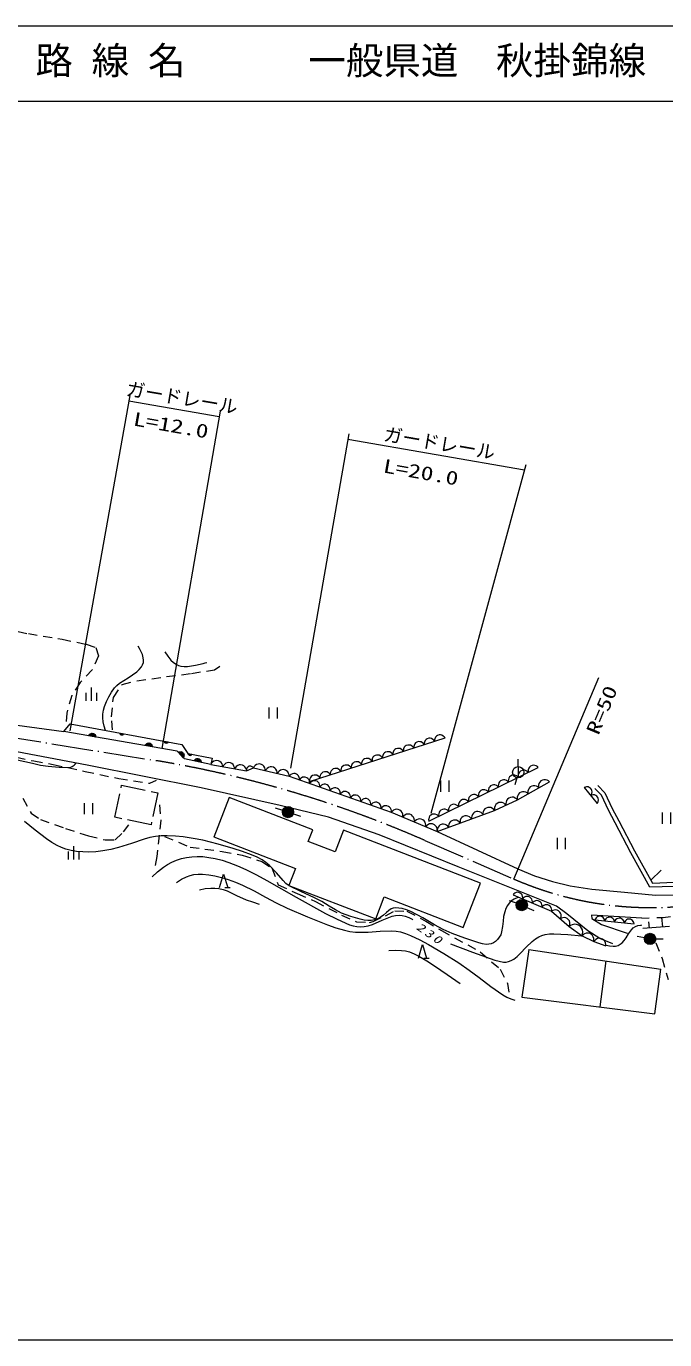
# Model space of a CAD drawing. Units: millimetres, scale not verified. Extents: x 40000 to 680000, y 20000 to 380000.
# Drawn here: x 179162 to 264215, y 205000 to 380000 of the extents above; entities that cross this region are included whole.
import ezdxf
from ezdxf.enums import TextEntityAlignment as Align

# ---------------------------------------------------------------- set-up
doc = ezdxf.new("R2010")
doc.units = ezdxf.units.MM
doc.header["$LTSCALE"] = 1000
for name, pattern in [('USER1', [7.000001, 5.508197, -0.688525, 0.114754, -0.688525]), ('USER2', [4, 3.2, -0.8]), ('USER3', [2, 1.2, -0.8]), ('USER4', [2, 1, -1])]:
    doc.linetypes.add(name, pattern=pattern)
for name, color, linetype, lineweight in [('S-SUV', 7, 'Continuous', 13), ('S-SUV-HICN', 1, 'Continuous', 13), ('S-SUV-LWCN', 7, 'Continuous', 13)]:
    doc.layers.add(name, color=color, linetype=linetype, lineweight=lineweight)
doc.styles.add('ＭＳ ゴシック', font='')
doc.styles.get('ＭＳ ゴシック').set_extended_font_data('MS Gothic')

# ---------------------------------------------------------------- blocks, each defined once
blk = doc.blocks.new('BUHIN19')
at = {"color": 7, "linetype": 'Continuous', "lineweight": 13}
blk.add_lwpolyline([(-361, 548), (-460, 424), (-523, 288), (-574, 102), (-560, -62), (-517, -218), (-405, -388), (-279, -490), (-134, -567), (57, -595), (206, -587), (361, -548)], dxfattribs=at)
blk = doc.blocks.new('BUHIN20')
at = {"color": 7, "linetype": 'Continuous', "lineweight": 13}
blk.add_lwpolyline([(-190, 672), (-331, 578), (-439, 460), (-550, 287), (-589, 117), (-594, -56), (-535, -264), (-440, -408), (-318, -533), (-133, -622), (20, -662), (190, -672)], dxfattribs=at)
blk = doc.blocks.new('BUHIN21')
at = {"color": 7, "linetype": 'Continuous', "lineweight": 13}
blk.add_lwpolyline([(32, 776), (-149, 725), (-304, 638), (-481, 494), (-581, 327), (-647, 147), (-657, -94), (-606, -278), (-520, -453), (-355, -611), (-208, -706), (-32, -776)], dxfattribs=at)
blk = doc.blocks.new('BUHIN25')
at = {"color": 7, "linetype": 'Continuous', "lineweight": 13}
blk.add_lwpolyline([(-389, 705), (-522, 563), (-613, 403), (-692, 180), (-691, -22), (-653, -217), (-532, -436), (-388, -572), (-218, -681), (13, -733), (195, -738), (389, -705)], dxfattribs=at)
blk = doc.blocks.new('BUHIN27')
at = {"color": 7, "linetype": 'Continuous', "lineweight": 13}
blk.add_lwpolyline([(-354, 738), (-497, 601), (-598, 444), (-692, 222), (-702, 17), (-675, -183), (-565, -412), (-426, -558), (-260, -678), (-29, -744), (156, -760), (354, -738)], dxfattribs=at)
blk = doc.blocks.new('BUHIN28')
at = {"color": 7, "linetype": 'Continuous', "lineweight": 13}
blk.add_lwpolyline([(-243, 679), (-380, 572), (-484, 443), (-586, 258), (-614, 79), (-608, -98), (-533, -309), (-425, -450), (-290, -571), (-93, -650), (67, -680), (243, -679)], dxfattribs=at)
blk = doc.blocks.new('BUHIN29')
at = {"color": 7, "linetype": 'Continuous', "lineweight": 13}
blk.add_lwpolyline([(-230, 797), (-396, 684), (-524, 544), (-654, 338), (-699, 135), (-705, -70), (-634, -317), (-520, -487), (-374, -634), (-153, -739), (28, -786), (230, -797)], dxfattribs=at)
blk = doc.blocks.new('BUHIN30')
at = {"color": 7, "linetype": 'Continuous', "lineweight": 13}
blk.add_lwpolyline([(-699, 416), (-742, 224), (-739, 38), (-695, -197), (-591, -372), (-458, -523), (-241, -652), (-46, -697), (158, -704), (386, -632), (547, -543), (699, -416)], dxfattribs=at)
blk = doc.blocks.new('BUHIN31')
at = {"color": 7, "linetype": 'Continuous', "lineweight": 13}
blk.add_lwpolyline([(-754, 378), (-784, 176), (-768, -17), (-704, -256), (-583, -430), (-434, -575), (-200, -692), (5, -724), (217, -717), (447, -624), (607, -521), (754, -378)], dxfattribs=at)
blk = doc.blocks.new('BUHIN32')
at = {"color": 7, "linetype": 'Continuous', "lineweight": 13}
blk.add_lwpolyline([(-758, 300), (-770, 103), (-737, -81), (-656, -306), (-525, -463), (-369, -590), (-134, -683), (66, -697), (269, -672), (483, -563), (628, -450), (758, -300)], dxfattribs=at)
blk = doc.blocks.new('BUHIN33')
at = {"color": 7, "linetype": 'Continuous', "lineweight": 13}
blk.add_lwpolyline([(-670, 311), (-691, 133), (-671, -35), (-609, -243), (-499, -391), (-365, -515), (-157, -611), (24, -634), (208, -622), (407, -535), (545, -440), (670, -311)], dxfattribs=at)
blk = doc.blocks.new('BUHIN34')
at = {"color": 7, "linetype": 'Continuous', "lineweight": 13}
blk.add_lwpolyline([(-610, 400), (-657, 230), (-661, 63), (-630, -149), (-544, -311), (-431, -451), (-242, -575), (-68, -623), (114, -638), (321, -581), (469, -509), (610, -400)], dxfattribs=at)
blk = doc.blocks.new('BUHIN35')
at = {"color": 7, "linetype": 'Continuous', "lineweight": 13}
blk.add_lwpolyline([(145, 668), (-19, 651), (-167, 599), (-342, 501), (-454, 371), (-539, 225), (-583, 18), (-567, -150), (-519, -314), (-401, -476), (-287, -581), (-145, -668)], dxfattribs=at)
blk = doc.blocks.new('BUHIN92')
at = {"color": 7, "linetype": 'Continuous', "lineweight": 13}
for p, q in [((-125, -417), (-420, 111)), ((-396, 196), (-41, -438)), ((38, -452), (-364, 266)), ((-329, 332), (111, -454)), ((178, -445), (-287, 384)), ((-418, -22), (-236, -347))]:
    blk.add_line(p, q, dxfattribs=at)
blk.add_lwpolyline([(244, -436), (124, -458), (11, -455), (-132, -424), (-238, -357), (-329, -273), (-404, -138), (-429, -17), (-430, 109), (-382, 247), (-326, 347), (-244, 436)], close=True, dxfattribs=at)
blk = doc.blocks.new('BUHIN94')
at = {"color": 7, "linetype": 'Continuous', "lineweight": 13}
for p, q in [((-86, 224), (141, -194)), ((162, -168), (-53, 228)), ((-16, 226), (180, -135)), ((197, -101), (23, 219)), ((65, 208), (210, -58)), ((209, 8), (120, 172))]:
    blk.add_line(p, q, dxfattribs=at)
blk.add_lwpolyline([(-119, 220), (-59, 230), (-3, 228), (69, 211), (121, 177), (166, 134), (203, 66), (215, 6), (215, -57), (189, -126), (161, -176), (119, -220)], close=True, dxfattribs=at)
blk = doc.blocks.new('BUHIN124')
at = {"color": 7, "linetype": 'Continuous', "lineweight": 13}
for p, q in [((222, 918), (-944, -26)), ((-219, -921), (946, 23))]:
    blk.add_line(p, q, dxfattribs=at)
blk = doc.blocks.new('BUHIN127')
at = {"color": 7, "linetype": 'Continuous', "lineweight": 13}
for p, q in [((-699, -566), (699, 566)), ((-596, 443), (243, 1123)), ((310, -676), (1149, 4))]:
    blk.add_line(p, q, dxfattribs=at)
blk = doc.blocks.new('BUHIN128')
at = {"color": 7, "linetype": 'Continuous', "lineweight": 13}
blk.add_line((585, 700), (132, 1259), dxfattribs=at)
blk.add_lwpolyline([(1041, 137), (-699, -566), (350, 990)], dxfattribs=at)
blk = doc.blocks.new('BUHIN130')
at = {"color": 7, "linetype": 'Continuous', "lineweight": 13}
blk.add_line((-580, -470), (580, 470), dxfattribs=at)
blk.add_circle((0, 0), 746, dxfattribs=at)
blk = doc.blocks.new('BUHIN131')
at = {"color": 7, "linetype": 'Continuous', "lineweight": 13}
for radius in [746, 660, 574, 484, 398, 292, 202, 116, 22.5]:
    blk.add_circle((0, 0), radius, dxfattribs=at)

msp = doc.modelspace()

# ---------------------------------------------------------------- linework, layer by layer
at = {"layer": 'S-SUV'}
for p, q in [((680000, 380000), (40000, 380000)), ((40000, 370000), (680000, 370000)), ((192947, 330806), (184968, 286144)), ((204869, 327960), (192815, 330067)), ((204997, 328699), (197230, 283754)), ((222142, 325701), (214341, 281156)), ((245516, 320854), (222012, 324963)), ((245715, 321580), (233046, 275129)), ((244113, 266385), (255422, 293213)), ((169438, 288076), (184160, 286027)), ((184160, 286027), (185025, 287040)), ((185025, 287040), (199869, 284298)), ((199243, 283434), (184160, 286027)), ((187287, 281534), (174036, 284040)), ((199869, 284298), (200704, 283106)), ((216879, 279394), (234949, 285177)), ((200227, 282390), (199243, 283434)), ((199455, 283300), (200107, 282609)), ((200135, 282670), (199517, 283325)), ((199589, 283341), (200153, 282742)), ((200168, 282818), (199668, 283347)), ((199755, 283346), (200170, 282906)), ((200135, 283035), (199879, 283306)), ((203752, 281628), (200227, 282390)), ((200704, 283106), (203923, 282480)), ((201205, 282976), (200738, 283067)), ((200745, 283034), (201187, 282948)), ((201162, 282921), (200758, 283000)), ((200775, 282965), (201132, 282895)), ((201096, 282870), (200799, 282928)), ((200851, 282886), (201034, 282851)), ((201539, 282170), (202467, 281970)), ((202456, 282036), (201576, 282226)), ((201626, 282279), (202430, 282106)), ((202399, 282176), (201688, 282330)), ((201760, 282378), (202351, 282250)), ((202250, 282336), (201886, 282415)), ((203923, 282480), (203752, 281628)), ((244692, 281359), (244692, 282359)), ((202473, 278529), (187287, 281534)), ((203752, 281628), (208509, 280776)), ((208509, 280776), (209412, 281201)), ((209412, 281201), (214188, 280065)), ((214188, 280065), (227792, 275290)), ((232783, 274076), (247369, 281227)), ((212978, 276188), (202473, 278529)), ((244507, 279882), (244260, 278913)), ((244607, 276916), (248866, 279317)), ((253502, 278576), (255213, 276444)), ((255797, 277536), (254919, 278452)), ((255316, 278833), (256258, 277850)), ((206174, 277241), (204129, 271944)), ((217322, 272937), (206174, 277241)), ((241535, 275522), (244607, 276916)), ((256713, 275551), (255797, 277536)), ((256258, 277850), (257207, 275793)), ((213321, 275527), (212366, 275827)), ((219430, 274619), (212978, 276188)), ((214750, 275072), (215701, 274764)), ((227792, 275290), (233904, 272708)), ((233904, 272708), (241535, 275522)), ((257591, 273871), (256713, 275551)), ((257207, 275793), (258079, 274126)), ((226185, 272252), (219430, 274619)), ((259691, 269862), (257591, 273871)), ((258079, 274126), (260175, 270124)), ((204129, 271994), (215014, 267792)), ((216730, 271404), (217322, 272937)), ((220327, 270015), (216730, 271404)), ((221435, 272885), (220327, 270015)), ((239658, 265850), (221435, 272885)), ((236690, 268003), (226185, 272252)), ((233904, 272708), (244639, 267751)), ((262249, 265281), (259691, 269862)), ((260175, 270124), (262565, 265842)), ((215014, 267792), (214140, 265530)), ((249813, 262752), (236690, 268003)), ((244639, 267751), (246882, 266793)), ((246882, 266793), (249265, 266046)), ((249265, 266046), (251625, 265462)), ((262381, 266210), (263749, 267579)), ((214140, 265530), (225715, 261062)), ((237373, 259931), (239658, 265850)), ((244003, 264288), (249142, 262086)), ((251625, 265462), (254499, 265018)), ((254499, 265018), (258847, 264644)), ((258847, 264644), (263006, 264223)), ((265532, 265395), (262249, 265281)), ((262565, 265842), (265488, 265944)), ((263006, 264223), (265529, 264293)), ((225715, 261062), (226847, 263994)), ((226847, 263994), (237373, 259931)), ((244470, 263154), (243528, 263488)), ((245859, 262592), (246770, 262178)), ((251158, 261765), (249813, 262752)), ((249142, 262086), (251473, 260035)), ((253960, 259461), (251158, 261765)), ((261148, 261182), (254451, 261573)), ((254451, 261573), (254500, 261131)), ((254500, 261131), (255777, 260345)), ((254907, 260941), (260132, 260423)), ((263943, 259999), (263835, 261254)), ((251473, 260035), (253201, 258825)), ((255581, 258479), (253960, 259461)), ((255777, 260345), (259215, 259167)), ((264830, 260075), (261280, 259770)), ((262167, 259846), (262097, 260662)), ((253201, 258825), (254756, 258048)), ((254756, 258048), (256353, 257465)), ((257300, 257742), (255581, 258479)), ((261527, 258536), (260541, 258704)), ((263016, 258410), (264016, 258410)), ((246124, 256987), (245180, 250642)), ((246124, 256987), (263694, 254381)), ((256371, 255467), (255549, 249348)), ((262916, 248428), (263694, 254381)), ((245180, 250642), (262916, 248428)), ((40000, 205000), (579000, 205000))]:
    msp.add_line(p, q, dxfattribs=at)
at = {"layer": 'S-SUV', "linetype": 'USER3'}
for p, q in [((174142, 300121), (179438, 299074)), ((179438, 299074), (183933, 298335)), ((183933, 298335), (187135, 297657)), ((187135, 297657), (188428, 297226)), ((188798, 296118), (187936, 294271)), ((188428, 297226), (188798, 296118)), ((187936, 294271), (186335, 292546)), ((201175, 293778), (204254, 294271)), ((204254, 294271), (204932, 294763)), ((186335, 292546), (185226, 290822)), ((190768, 290576), (191938, 292300)), ((191938, 292300), (193909, 292793)), ((193909, 292793), (197850, 293347)), ((197850, 293347), (201175, 293778)), ((185226, 290822), (184549, 288482)), ((190522, 287989), (190768, 290576)), ((184549, 288482), (184487, 287374)), ((190645, 286265), (190522, 287989)), ((175885, 283007), (180157, 282114)), ((180157, 282114), (182763, 281655)), ((182763, 281655), (186986, 280714)), ((186986, 280714), (191474, 279773)), ((191474, 279773), (195601, 279146)), ((195601, 279146), (196494, 279532)), ((178709, 277143), (179819, 275164)), ((179819, 275164), (181049, 274295)), ((196904, 276250), (197097, 274223)), ((181049, 274295), (184404, 273113)), ((184404, 273113), (187444, 272147)), ((192102, 272654), (193188, 274078)), ((197097, 274223), (196542, 269372)), ((187444, 272147), (189665, 271592)), ((189665, 271592), (191016, 271616)), ((191016, 271616), (192102, 272654)), ((197592, 272050), (200985, 270636)), ((200985, 270636), (205274, 270071)), ((205274, 270071), (207914, 269552)), ((207914, 269552), (210553, 268704)), ((196542, 269372), (196228, 267466)), ((210553, 268704), (211876, 267855)), ((211876, 267855), (212725, 265593)), ((212725, 265593), (215270, 264462)), ((215270, 264462), (217674, 263378)), ((217674, 263378), (221161, 261587)), ((221161, 261587), (223141, 260691)), ((225356, 260738), (227015, 261492)), ((227015, 261492), (228241, 262152)), ((228241, 262152), (229843, 262105)), ((229843, 262105), (232389, 260785)), ((232389, 260785), (234462, 259513)), ((223141, 260691), (224885, 260597)), ((224885, 260597), (225356, 260738)), ((234462, 259513), (239647, 256685)), ((263048, 257884), (263864, 255798)), ((239647, 256685), (242286, 254375)), ((263864, 255798), (264680, 252988)), ((242286, 254375), (243264, 252480)), ((243264, 252480), (243594, 250453))]:
    msp.add_line(p, q, dxfattribs=at)
at = {"layer": 'S-SUV', "linetype": 'USER1'}
for p, q in [((141119, 291115), (196451, 282161)), ((232244, 271529), (244113, 266385))]:
    msp.add_line(p, q, dxfattribs=at)
at = {"layer": 'S-SUV', "linetype": 'USER2'}
for p, q in [((190974, 274610), (191868, 278871)), ((191868, 278871), (196683, 277862)), ((196683, 277862), (195790, 273600)), ((195790, 273600), (190974, 274610))]:
    msp.add_line(p, q, dxfattribs=at)
at = {"layer": 'S-SUV', "linetype": 'USER4'}
for p, q in [((261148, 261182), (264011, 261258)), ((264011, 261258), (266340, 261564))]:
    msp.add_line(p, q, dxfattribs=at)
at = {"layer": 'S-SUV'}
for points in [[(199392, 283276), (199503, 283325), (199614, 283351), (199761, 283355), (199880, 283316), (199988, 283256), (200094, 283144), (200147, 283032), (200179, 282911), (200166, 282765), (200136, 282654), (200078, 282548)], [(201223, 283005), (201192, 282952), (201155, 282910), (201096, 282865), (201037, 282846), (200976, 282839), (200899, 282854), (200845, 282883), (200797, 282923), (200760, 282987), (200740, 283040), (200732, 283100)], [(201501, 282115), (201564, 282219), (201641, 282302), (201760, 282389), (201880, 282424), (202003, 282436), (202154, 282403), (202261, 282342), (202356, 282260), (202428, 282132), (202466, 282024), (202478, 281903)]]:
    msp.add_lwpolyline(points, close=True, dxfattribs=at)
for points in [[(209412, 281201), (209329, 281289), (209233, 281352), (209099, 281410), (208974, 281417), (208852, 281401), (208712, 281335), (208622, 281251), (208548, 281150), (208507, 281010), (208496, 280897), (208509, 280776)], [(253201, 258825), (253275, 259069), (253289, 259310), (253254, 259618), (253137, 259855), (252979, 260062), (252711, 260249), (252463, 260326), (252200, 260356), (251899, 260284), (251682, 260185), (251473, 260035)], [(254756, 258048), (254787, 258256), (254769, 258454), (254703, 258701), (254579, 258880), (254425, 259029), (254184, 259150), (253972, 259183), (253755, 259175), (253518, 259080), (253352, 258973), (253201, 258825)], [(256353, 257465), (256360, 257671), (256321, 257861), (256230, 258094), (256089, 258254), (255923, 258382), (255675, 258473), (255466, 258481), (255255, 258450), (255035, 258331), (254886, 258208), (254756, 258048)]]:
    msp.add_lwpolyline(points, dxfattribs=at)
at = {"layer": 'S-SUV', "linetype": 'USER1'}
for centre, radius, start, end in [((171640, 133067), 151144, 66.3613, 80.55176), ((262359, 308251), 45670, 246.45161, 283.18164)]:
    msp.add_arc(centre, radius, start, end, dxfattribs=at)
at = {"layer": 'S-SUV-HICN'}
for points in [[(195935, 266696), (196663, 267358), (197434, 267976), (197968, 268326), (198544, 268631), (199167, 268892), (199824, 269100), (200517, 269256), (201219, 269351), (201944, 269387), (202675, 269362), (203492, 269270), (204310, 269117), (205243, 268876), (206164, 268576), (207298, 268142), (208413, 267650), (209825, 266950), (211215, 266193), (215100, 263967), (219007, 261799), (220589, 261015), (222217, 260278), (222693, 260130), (223187, 260039), (223671, 260014), (224170, 260050), (224717, 260154), (225264, 260319), (226586, 260917), (227921, 261452), (228369, 261541), (228830, 261571), (229244, 261536), (229644, 261442), (230105, 261260), (230559, 261015), (230612, 260983), (230664, 260950)], [(235660, 257748), (238618, 256629), (241576, 255573), (242149, 255417), (242729, 255321), (243076, 255320), (243418, 255380), (243761, 255510), (244096, 255704), (244541, 256055), (244975, 256477), (245760, 257315), (246555, 258077), (246988, 258410), (247443, 258685), (247855, 258865), (248290, 258988), (248854, 259072), (249439, 259096), (251300, 258983), (253109, 258815)], [(256397, 257584), (256866, 257471), (257348, 257419), (257677, 257450), (257999, 257542), (258287, 257684), (258544, 257880), (258822, 258194), (259066, 258561), (259391, 259101), (259774, 259619), (260020, 259858), (260305, 260049), (260624, 260170), (260979, 260236), (261069, 260248), (261160, 260260)]]:
    msp.add_lwpolyline(points, dxfattribs=at)
at = {"layer": 'S-SUV-LWCN'}
for points in [[(189715, 286182), (189526, 286747), (189391, 287339), (189348, 287840), (189366, 288354), (189446, 288871), (189584, 289371), (189849, 290028), (190171, 290666), (190516, 291279), (190907, 291848), (191219, 292188), (191572, 292484), (192752, 293204), (193893, 293970), (194218, 294288), (194503, 294651), (194658, 294937), (194759, 295249), (194786, 295554), (194752, 295874), (194627, 296316), (194444, 296741), (194267, 297076), (194080, 297405)], [(197613, 296643), (197999, 296075), (198437, 295540), (198754, 295242), (199114, 294988), (199423, 294838), (199762, 294743), (200186, 294698), (200633, 294712), (201703, 294883), (202736, 295109), (202976, 295165), (203224, 295223)], [(146027, 286903), (148698, 286709), (151371, 286455), (153577, 286159), (155775, 285804), (158063, 285435), (160359, 285126), (164101, 284706), (167849, 284225), (169811, 283898), (171760, 283512), (175886, 282688), (180010, 281803), (181042, 281572), (182082, 281401), (183552, 281281), (185007, 281227), (185282, 281370), (185538, 281572), (185657, 281687), (185781, 281819)], [(244626, 263935), (244155, 263697), (243727, 263413), (243471, 263161), (243259, 262867), (243053, 262464), (242898, 262025), (242758, 261408), (242677, 260777), (242609, 260042), (242484, 259334), (242361, 258969), (242176, 258617), (241957, 258328), (241683, 258069), (241397, 257878), (241087, 257746), (240763, 257682), (240421, 257677), (239933, 257749), (239430, 257887), (237598, 258501), (235885, 259137), (234718, 259677), (233555, 260282), (231974, 261200), (230374, 262059), (229812, 262274), (229223, 262434), (228780, 262515), (228340, 262535), (228037, 262495), (227758, 262398), (227441, 262201), (227139, 261940), (226744, 261567), (226310, 261242), (225955, 261067), (225568, 260944), (225128, 260873), (224677, 260861), (224166, 260916), (223660, 261033), (222391, 261405), (221165, 261829), (220338, 262263), (219527, 262757), (218516, 263367), (217472, 263926), (215816, 264664), (214188, 265456), (213761, 265789), (213370, 266171), (212475, 267223), (211540, 268230), (211089, 268601), (210600, 268927), (209908, 269295), (209187, 269612), (207968, 270062), (206735, 270453), (204725, 271025), (202691, 271541), (201398, 271795), (200082, 271992), (199020, 272099), (197943, 272147), (197152, 272127), (196369, 272047), (195618, 271902), (194879, 271697), (193176, 271104), (191459, 270569), (190409, 270317), (189348, 270124), (188434, 270019), (187513, 269974), (186677, 269989), (185832, 270064), (185128, 270183), (184440, 270359), (183859, 270567), (183291, 270834), (182560, 271267), (181857, 271752), (180356, 272884), (178905, 274054)], [(199160, 265941), (199828, 266345), (200524, 266694), (200989, 266859), (201472, 266966), (202048, 267024), (202646, 267023), (203460, 266947), (204261, 266813), (205169, 266598), (206065, 266325), (207033, 265963), (207985, 265543), (209514, 264789), (211025, 263976), (212467, 263203), (213935, 262485), (216605, 261356), (219305, 260280), (220412, 259895), (221548, 259564), (222271, 259412), (223000, 259320), (223853, 259285), (224721, 259309), (226288, 259435), (227847, 259498), (228427, 259447), (229011, 259335), (229689, 259127), (230364, 258856), (231576, 258275), (232749, 257646), (234789, 256447), (236802, 255194), (238176, 254251), (239515, 253260), (241058, 252082), (242637, 250952), (243168, 250662), (243728, 250424), (243981, 250330), (244236, 250240)], [(202229, 264963), (202975, 265105), (203727, 265186), (204278, 265178), (204826, 265109), (205374, 264980), (205913, 264790), (207181, 264174), (208471, 263615), (209321, 263322), (210191, 263050)], [(227467, 256867), (228313, 256903), (229148, 256878), (229674, 256801), (230199, 256662), (230833, 256419), (231450, 256118), (232525, 255494), (233557, 254825), (235251, 253652), (236942, 252464)]]:
    msp.add_lwpolyline(points, dxfattribs=at)

# ---------------------------------------------------------------- block references
at = {"layer": 'S-SUV', "rotation": 231}
for name, p in [('BUHIN127', (187817, 291006)), ('BUHIN124', (212069, 288506)), ('BUHIN92', (187931, 285379)), ('BUHIN94', (191894, 285771)), ('BUHIN34', (232864, 284510)), ('BUHIN34', (234254, 284954)), ('BUHIN92', (195473, 284082)), ('BUHIN94', (197822, 284676)), ('BUHIN34', (227304, 282730)), ('BUHIN34', (228694, 283175)), ('BUHIN34', (230084, 283620)), ('BUHIN34', (231474, 284065)), ('BUHIN25', (204545, 281486)), ('BUHIN25', (206131, 281202)), ('BUHIN25', (207716, 280918)), ('BUHIN27', (210208, 281012)), ('BUHIN34', (221744, 280951)), ('BUHIN34', (223134, 281396)), ('BUHIN34', (224524, 281841)), ('BUHIN34', (225914, 282285)), ('BUHIN33', (246706, 280902)), ('BUHIN27', (211800, 280633)), ('BUHIN27', (213392, 280255)), ('BUHIN28', (214868, 279827)), ('BUHIN28', (216228, 279349)), ('BUHIN34', (217574, 279617)), ('BUHIN34', (218964, 280061)), ('BUHIN34', (220354, 280506)), ('BUHIN124', (234942, 278755)), ('BUHIN33', (244054, 279602)), ('BUHIN130', (244692, 280609)), ('BUHIN33', (245380, 280252)), ('BUHIN28', (217589, 278871)), ('BUHIN28', (218949, 278394)), ('BUHIN28', (220310, 277916)), ('BUHIN28', (221670, 277439)), ('BUHIN33', (240076, 277652)), ('BUHIN33', (241402, 278302)), ('BUHIN33', (242728, 278952)), ('BUHIN32', (245317, 277316)), ('BUHIN32', (246737, 278116)), ('BUHIN32', (248156, 278917)), ('BUHIN35', (253930, 278043)), ('BUHIN124', (187442, 275754)), ('BUHIN28', (223031, 276961)), ('BUHIN28', (224391, 276483)), ('BUHIN28', (225752, 276006)), ('BUHIN33', (236098, 275701)), ('BUHIN33', (237424, 276351)), ('BUHIN33', (238750, 277002)), ('BUHIN31', (242303, 275870)), ('BUHIN31', (243839, 276567)), ('BUHIN35', (254785, 276977)), ('BUHIN131', (214036, 275303)), ('BUHIN28', (227112, 275528)), ('BUHIN29', (228556, 274967)), ('BUHIN29', (230084, 274321)), ('BUHIN33', (233446, 274401)), ('BUHIN33', (234772, 275051)), ('BUHIN30', (237720, 274115)), ('BUHIN30', (239246, 274678)), ('BUHIN30', (240772, 275240)), ('BUHIN124', (264444, 274504)), ('BUHIN29', (231612, 273676)), ('BUHIN29', (233140, 273031)), ('BUHIN30', (234667, 272989)), ('BUHIN30', (236194, 273552)), ('BUHIN124', (250443, 271129)), ('BUHIN127', (185442, 269879)), ('BUHIN128', (205444, 266129)), ('BUHIN20', (244645, 264013)), ('BUHIN20', (245930, 263462)), ('BUHIN131', (245177, 262903)), ('BUHIN20', (247214, 262912)), ('BUHIN20', (248499, 262361)), ('BUHIN21', (249725, 261573)), ('BUHIN21', (250891, 260547)), ('BUHIN19', (255560, 260877)), ('BUHIN19', (256866, 260747)), ('BUHIN19', (258173, 260618)), ('BUHIN19', (259479, 260488)), ('BUHIN131', (262266, 258410)), ('BUHIN128', (231946, 256753))]:
    msp.add_blockref(name, p, dxfattribs=at)

# ---------------------------------------------------------------- texts
at = {"layer": 'S-SUV', "style": 'ＭＳ ゴシック'}
for s, p in [('路 線 名', (180380, 372500)), ('一般県道\u3000秋掛錦線', (216734, 372500))]:
    msp.add_text(s, height=3666, dxfattribs=at).set_placement(p, align=Align.BOTTOM_LEFT)
for p in [(192267, 330313), (226568, 324266)]:
    msp.add_text('ガードレール', height=1833, rotation=350.3, dxfattribs=at).set_placement(p, align=Align.BOTTOM_LEFT)
at = {"layer": 'S-SUV', "style": 'ＭＳ ゴシック', "width": 1.35}
for s, rotation, p in [('L=12.0', 350, (193221, 326285)), ('L=20.0', 349.9, (226511, 320030)), ('R=50', 67.3, (255889, 285236))]:
    msp.add_text(s, height=1833, rotation=rotation, dxfattribs=at).set_placement(p, align=Align.BOTTOM_LEFT)
at = {"layer": 'S-SUV', "insert": (231007, 259751), "char_height": 1100, "attachment_point": 7, "rotation": 325, "style": 'ＭＳ ゴシック'}
msp.add_mtext('\\T1.33;\\W1.35;\\Q15;230', dxfattribs=at)

doc.saveas('drawing.dxf')
